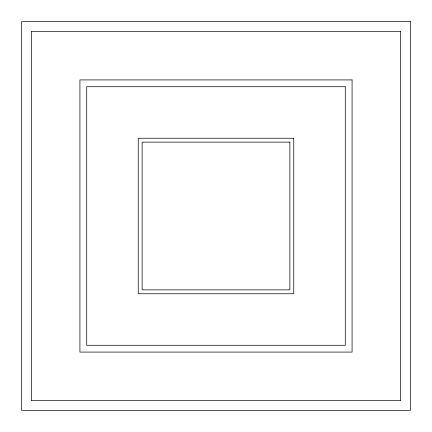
<?xml version="1.0" encoding="UTF-8"?>
<svg xmlns="http://www.w3.org/2000/svg" width="432" height="432" viewBox="0 0 432 432"><rect width="100%" height="100%" fill="white"/><g stroke="black" fill="none" stroke-linecap="round" stroke-linejoin="round"><path stroke-width="0.65" d="M410.4 21.6L21.6 21.6L21.6 410.4L410.4 410.4L410.4 21.6M400.68 31.32L31.32 31.32L31.32 400.68L400.68 400.68L400.68 31.32M352.08 79.92L79.92 79.92L79.92 352.08L352.08 352.08L352.08 79.92M345.276 86.724L86.724 86.724L86.724 345.276L345.276 345.276L345.276 86.724M293.76 138.24L138.24 138.24L138.24 293.76L293.76 293.76L293.76 138.24M289.872 142.128L142.128 142.128L142.128 289.872L289.872 289.872L289.872 142.128"/></g></svg>
